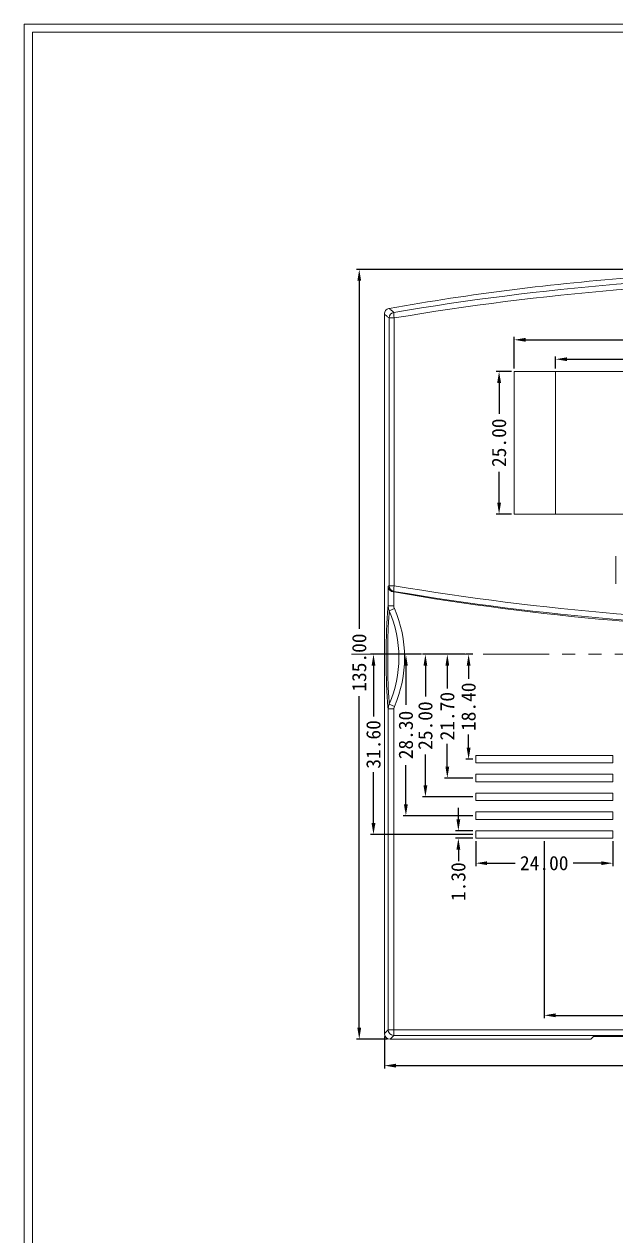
# Model space of a CAD drawing. Extents: x 123 to 716, y 209 to 645.
# Drawn here: x 430.4 to 534, y 423.4 to 635.8 of the extents above; entities that cross this region are included whole.
import ezdxf

# ---------------------------------------------------------------- set-up
doc = ezdxf.new("R2010")
doc.units = 0
doc.header["$LTSCALE"] = 3
doc.header["$MEASUREMENT"] = 0
doc.linetypes.add('PHANTOM', pattern=[2.5, 1.25, -0.25, 0.25, -0.25, 0.25, -0.25])
doc.layers.add('3', color=7, linetype='Continuous')
doc.dimstyles.get("Standard").update_dxf_attribs({"dimtxt": 0.18, "dimasz": 0.18, "dimexe": 0.18, "dimexo": 0.0625, "dimgap": 0.09, "dimtad": 0, "dimtih": 1, "dimtoh": 1, "dimdec": 4, "dimzin": 0, "dimdsep": 46, "dimtxsty": 'Standard', "dimcen": 0.09, "dimadec": 0, "dimazin": 0, "dimtfac": 1, "dimtdec": 4, "dimtofl": 0, "dimtmove": 0, "dimatfit": 3, "dimfxl": 1, "dimtolj": 1, "dimtzin": 0, "dimarcsym": 0})

# ---------------------------------------------------------------- blocks, each defined once
blk = doc.blocks.new('*D91')
at = {"color": 4, "linetype": 'Continuous'}
for p, q in [((523.48, 575.45), (523.48, 577.6)), ((525.48, 577.1), (566.98, 577.1)), ((621.48, 577.1), (577.98, 577.1)), ((623.48, 575.45), (623.48, 577.6))]:
    blk.add_line(p, q, dxfattribs=at)
for points in [[(525.48, 577.43), (525.48, 576.76), (523.48, 577.1)], [(621.48, 577.43), (621.48, 576.76), (623.48, 577.1)]]:
    blk.add_solid(points, dxfattribs=at)
at = {"layer": 'Defpoints', "color": 0, "linetype": 'Continuous'}
for p in [(623.48, 577.1), (523.48, 574.95), (623.48, 574.95)]:
    blk.add_point(p, dxfattribs=at)
at = {"color": 3, "linetype": 'Continuous', "insert": (572.48, 577.1), "char_height": 2.5, "attachment_point": 5}
blk.add_mtext('\\A1;100.00', dxfattribs=at)
blk = doc.blocks.new('_ClosedBlank')
at = {"color": 0, "linetype": 'ByBlock', "lineweight": -2}
for p, q in [((-1, 0.17), (0, 0)), ((-1, 0.17), (-1, -0.17)), ((0, 0), (-1, -0.17))]:
    blk.add_line(p, q, dxfattribs=at)
blk = doc.blocks.new('*D92')
at = {"color": 4, "linetype": 'Continuous'}
for p, q in [((515.73, 574.95), (513.07, 574.95)), ((513.57, 572.95), (513.57, 567.54)), ((513.57, 551.95), (513.57, 557.37)), ((515.73, 549.95), (513.07, 549.95))]:
    blk.add_line(p, q, dxfattribs=at)
for points in [[(513.24, 572.95), (513.91, 572.95), (513.57, 574.95)], [(513.24, 551.95), (513.91, 551.95), (513.57, 549.95)]]:
    blk.add_solid(points, dxfattribs=at)
at = {"layer": 'Defpoints', "color": 0, "linetype": 'Continuous'}
for p in [(516.23, 574.95), (513.57, 549.95), (516.23, 549.95)]:
    blk.add_point(p, dxfattribs=at)
at = {"color": 3, "linetype": 'Continuous', "insert": (513.57, 562.45), "char_height": 2.5, "attachment_point": 5, "rotation": 90}
blk.add_mtext('\\A1;25.00', dxfattribs=at)
blk = doc.blocks.new('*D93')
at = {"color": 4, "linetype": 'Continuous'}
for p, q in [((493.48, 458.35), (493.48, 452.72)), ((653.48, 458.35), (653.48, 452.72)), ((495.48, 453.22), (567.77, 453.22)), ((651.48, 453.22), (579.18, 453.22))]:
    blk.add_line(p, q, dxfattribs=at)
for points in [[(495.48, 453.55), (495.48, 452.89), (493.48, 453.22)], [(651.48, 453.55), (651.48, 452.89), (653.48, 453.22)]]:
    blk.add_solid(points, dxfattribs=at)
at = {"layer": 'Defpoints', "color": 0, "linetype": 'Continuous'}
for p in [(493.48, 458.85), (653.48, 458.85), (653.48, 453.22)]:
    blk.add_point(p, dxfattribs=at)
at = {"color": 3, "linetype": 'Continuous', "insert": (573.48, 453.22), "char_height": 2.5, "attachment_point": 5}
blk.add_mtext('\\A1;160.00', dxfattribs=at)
blk = doc.blocks.new('*D94')
at = {"color": 4, "linetype": 'Continuous'}
for p, q in [((572.98, 592.85), (488.57, 592.85)), ((489.07, 590.85), (489.07, 529.82)), ((489.07, 459.85), (489.07, 517.99)), ((493.98, 457.85), (488.57, 457.85))]:
    blk.add_line(p, q, dxfattribs=at)
for points in [[(488.74, 590.85), (489.4, 590.85), (489.07, 592.85)], [(488.74, 459.85), (489.4, 459.85), (489.07, 457.85)]]:
    blk.add_solid(points, dxfattribs=at)
at = {"layer": 'Defpoints', "color": 0, "linetype": 'Continuous'}
for p in [(489.07, 592.85), (573.48, 592.85), (494.48, 457.85)]:
    blk.add_point(p, dxfattribs=at)
at = {"color": 3, "linetype": 'Continuous', "insert": (489.07, 523.9), "char_height": 2.5, "attachment_point": 5, "rotation": 90}
blk.add_mtext('\\A1;135.00', dxfattribs=at)
blk = doc.blocks.new('*D100')
at = {"color": 4, "linetype": 'Continuous'}
for p, q in [((508.98, 525.35), (507.73, 525.35)), ((508.23, 523.35), (508.23, 521.03)), ((508.23, 508.95), (508.23, 511.28)), ((508.98, 506.95), (507.73, 506.95))]:
    blk.add_line(p, q, dxfattribs=at)
for points in [[(507.9, 523.35), (508.57, 523.35), (508.23, 525.35)], [(507.9, 508.95), (508.57, 508.95), (508.23, 506.95)]]:
    blk.add_solid(points, dxfattribs=at)
at = {"layer": 'Defpoints', "color": 0, "linetype": 'Continuous'}
for p in [(508.23, 525.35), (509.48, 525.35), (509.48, 506.95)]:
    blk.add_point(p, dxfattribs=at)
at = {"color": 3, "linetype": 'Continuous', "insert": (508.23, 516.15), "char_height": 2.5, "attachment_point": 5, "rotation": 90}
blk.add_mtext('\\A1;18.40', dxfattribs=at)
blk = doc.blocks.new('*D101')
at = {"color": 4, "linetype": 'Continuous'}
for p, q in [((507.55, 525.35), (504, 525.35)), ((504.5, 523.35), (504.5, 519.38)), ((504.5, 505.65), (504.5, 509.63)), ((508.98, 503.65), (504, 503.65))]:
    blk.add_line(p, q, dxfattribs=at)
for points in [[(504.17, 523.35), (504.83, 523.35), (504.5, 525.35)], [(504.17, 505.65), (504.83, 505.65), (504.5, 503.65)]]:
    blk.add_solid(points, dxfattribs=at)
at = {"layer": 'Defpoints', "color": 0, "linetype": 'Continuous'}
for p in [(504.5, 525.35), (508.05, 525.35), (509.48, 503.65)]:
    blk.add_point(p, dxfattribs=at)
at = {"color": 3, "linetype": 'Continuous', "insert": (504.5, 514.5), "char_height": 2.5, "attachment_point": 5, "rotation": 90}
blk.add_mtext('\\A1;21.70', dxfattribs=at)
blk = doc.blocks.new('*D102')
at = {"color": 4, "linetype": 'Continuous'}
for p, q in [((504, 525.35), (500.16, 525.35)), ((500.66, 523.35), (500.66, 517.94)), ((500.66, 502.35), (500.66, 507.77)), ((508.98, 500.35), (500.16, 500.35))]:
    blk.add_line(p, q, dxfattribs=at)
for points in [[(500.33, 523.35), (500.99, 523.35), (500.66, 525.35)], [(500.33, 502.35), (500.99, 502.35), (500.66, 500.35)]]:
    blk.add_solid(points, dxfattribs=at)
at = {"layer": 'Defpoints', "color": 0, "linetype": 'Continuous'}
for p in [(504.5, 525.35), (500.66, 500.35), (509.48, 500.35)]:
    blk.add_point(p, dxfattribs=at)
at = {"color": 3, "linetype": 'Continuous', "insert": (500.66, 512.85), "char_height": 2.5, "attachment_point": 5, "rotation": 90}
blk.add_mtext('\\A1;25.00', dxfattribs=at)
blk = doc.blocks.new('*D103')
at = {"color": 4, "linetype": 'Continuous'}
for p, q in [((499.98, 525.35), (496.74, 525.35)), ((497.24, 523.35), (497.24, 516.5)), ((497.24, 499.05), (497.24, 505.91)), ((508.98, 497.05), (496.74, 497.05))]:
    blk.add_line(p, q, dxfattribs=at)
for points in [[(496.9, 523.35), (497.57, 523.35), (497.24, 525.35)], [(496.9, 499.05), (497.57, 499.05), (497.24, 497.05)]]:
    blk.add_solid(points, dxfattribs=at)
at = {"layer": 'Defpoints', "color": 0, "linetype": 'Continuous'}
for p in [(497.24, 525.35), (500.48, 525.35), (509.48, 497.05)]:
    blk.add_point(p, dxfattribs=at)
at = {"color": 3, "linetype": 'Continuous', "insert": (497.24, 511.2), "char_height": 2.5, "attachment_point": 5, "rotation": 90}
blk.add_mtext('\\A1;28.30', dxfattribs=at)
blk = doc.blocks.new('*D104')
at = {"color": 4, "linetype": 'Continuous'}
for p, q in [((496.74, 525.35), (491.06, 525.35)), ((491.56, 523.35), (491.56, 514.43)), ((491.56, 495.75), (491.56, 504.68)), ((508.98, 493.75), (491.06, 493.75))]:
    blk.add_line(p, q, dxfattribs=at)
for points in [[(491.23, 523.35), (491.9, 523.35), (491.56, 525.35)], [(491.23, 495.75), (491.9, 495.75), (491.56, 493.75)]]:
    blk.add_solid(points, dxfattribs=at)
at = {"layer": 'Defpoints', "color": 0, "linetype": 'Continuous'}
for p in [(491.56, 525.35), (497.24, 525.35), (509.48, 493.75)]:
    blk.add_point(p, dxfattribs=at)
at = {"color": 3, "linetype": 'Continuous', "insert": (491.56, 509.55), "char_height": 2.5, "attachment_point": 5, "rotation": 90}
blk.add_mtext('\\A1;31.60', dxfattribs=at)
blk = doc.blocks.new('*D105')
at = {"color": 4, "linetype": 'Continuous'}
for p, q in [((521.48, 492.6), (521.48, 461.54)), ((573.48, 471.42), (573.48, 461.54)), ((523.48, 462.04), (542.39, 462.04)), ((571.48, 462.04), (552.56, 462.04))]:
    blk.add_line(p, q, dxfattribs=at)
for points in [[(523.48, 462.38), (523.48, 461.71), (521.48, 462.04)], [(571.48, 462.38), (571.48, 461.71), (573.48, 462.04)]]:
    blk.add_solid(points, dxfattribs=at)
at = {"layer": 'Defpoints', "color": 0, "linetype": 'Continuous'}
for p in [(521.48, 493.1), (573.48, 471.92), (573.48, 462.04)]:
    blk.add_point(p, dxfattribs=at)
at = {"color": 3, "linetype": 'Continuous', "insert": (547.48, 462.04), "char_height": 2.5, "attachment_point": 5}
blk.add_mtext('\\A1;52.00', dxfattribs=at)
blk = doc.blocks.new('*D118')
at = {"color": 4, "linetype": 'Continuous'}
for p, q in [((509.48, 492.6), (509.48, 488.22)), ((533.48, 492.6), (533.48, 488.22)), ((511.48, 488.72), (516.39, 488.72)), ((531.48, 488.72), (526.56, 488.72))]:
    blk.add_line(p, q, dxfattribs=at)
for points in [[(511.48, 489.05), (511.48, 488.39), (509.48, 488.72)], [(531.48, 489.05), (531.48, 488.39), (533.48, 488.72)]]:
    blk.add_solid(points, dxfattribs=at)
at = {"layer": 'Defpoints', "color": 0, "linetype": 'Continuous'}
for p in [(509.48, 493.1), (533.48, 493.1), (533.48, 488.72)]:
    blk.add_point(p, dxfattribs=at)
at = {"color": 3, "linetype": 'Continuous', "insert": (521.48, 488.72), "char_height": 2.5, "attachment_point": 5}
blk.add_mtext('\\A1;24.00', dxfattribs=at)
blk = doc.blocks.new('*D119')
at = {"color": 4, "linetype": 'Continuous'}
for p, q in [((506.44, 496.4), (506.44, 498.4)), ((508.98, 494.4), (505.94, 494.4)), ((508.98, 493.1), (505.94, 493.1)), ((506.44, 491.1), (506.44, 489.1))]:
    blk.add_line(p, q, dxfattribs=at)
for points in [[(506.1, 496.4), (506.77, 496.4), (506.44, 494.4)], [(506.1, 491.1), (506.77, 491.1), (506.44, 493.1)]]:
    blk.add_solid(points, dxfattribs=at)
at = {"layer": 'Defpoints', "color": 0, "linetype": 'Continuous'}
for p in [(506.44, 494.4), (509.48, 494.4), (509.48, 493.1)]:
    blk.add_point(p, dxfattribs=at)
at = {"color": 3, "linetype": 'Continuous', "insert": (506.44, 485.48), "char_height": 2.5, "attachment_point": 5, "rotation": 90}
blk.add_mtext('\\A1;1.30', dxfattribs=at)
blk = doc.blocks.new('*D178')
at = {"color": 4, "linetype": 'Continuous'}
for p, q in [((516.23, 575.45), (516.23, 581)), ((518.23, 580.5), (566.72, 580.5)), ((628.72, 580.5), (578.55, 580.5)), ((630.72, 575.45), (630.72, 581))]:
    blk.add_line(p, q, dxfattribs=at)
for points in [[(518.23, 580.84), (518.23, 580.17), (516.23, 580.5)], [(628.72, 580.84), (628.72, 580.17), (630.72, 580.5)]]:
    blk.add_solid(points, dxfattribs=at)
at = {"layer": 'Defpoints', "color": 0, "linetype": 'Continuous'}
for p in [(630.72, 580.5), (516.23, 574.95), (630.72, 574.95)]:
    blk.add_point(p, dxfattribs=at)
at = {"color": 3, "linetype": 'Continuous', "insert": (572.64, 580.5), "char_height": 2.5, "attachment_point": 5}
blk.add_mtext('\\A1;114.49', dxfattribs=at)

msp = doc.modelspace()

# ---------------------------------------------------------------- linework, layer by layer
at = {"lineweight": 9}
for p, q in [((716.367, 635.843), (430.367, 635.843)), ((430.367, 635.843), (430.367, 210.924)), ((714.947, 634.423), (431.787, 634.423)), ((431.787, 634.423), (431.787, 212.344))]:
    msp.add_line(p, q, dxfattribs=at)
at = {"color": 1, "linetype": 'PHANTOM', "lineweight": 9, "ltscale": 3.07385}
msp.add_line((660.642, 525.355), (486.311, 525.355), dxfattribs=at)
at = {"layer": '3', "color": 7, "linetype": 'Continuous', "lineweight": 9}
for p, q in [((493.477, 585.016), (493.477, 458.853)), ((494.289, 537.377), (494.289, 584.333)), ((495.207, 584.333), (494.289, 584.333)), ((495.207, 584.333), (495.207, 537.377)), ((630.724, 574.955), (516.229, 574.955)), ((516.229, 549.955), (516.229, 574.955)), ((523.477, 574.955), (523.477, 549.955)), ((516.229, 549.955), (630.724, 549.955)), ((534.014, 537.727), (534.014, 542.582)), ((494.134, 533.828), (494.134, 537.247)), ((495.207, 537.377), (494.289, 537.377)), ((495.133, 536.284), (495.133, 533.828)), ((494.134, 533.828), (495.133, 533.828)), ((495.227, 533.379), (494.33, 532.985)), ((494.33, 516.61), (495.227, 516.215)), ((494.134, 459.511), (494.134, 515.766)), ((495.133, 515.766), (494.134, 515.766)), ((495.133, 515.766), (495.133, 459.511)), ((533.477, 507.605), (509.477, 507.605)), ((509.477, 507.605), (509.477, 506.305)), ((509.477, 506.305), (533.477, 506.305)), ((533.477, 506.305), (533.477, 507.605)), ((509.477, 504.305), (509.477, 503.005)), ((533.477, 504.305), (509.477, 504.305)), ((533.477, 503.005), (533.477, 504.305)), ((509.477, 503.005), (533.477, 503.005)), ((533.477, 501.005), (509.477, 501.005)), ((509.477, 501.005), (509.477, 499.705)), ((509.477, 499.705), (533.477, 499.705)), ((533.477, 499.705), (533.477, 501.005)), ((533.477, 497.705), (509.477, 497.705)), ((509.477, 497.705), (509.477, 496.405)), ((533.477, 496.405), (533.477, 497.705)), ((509.477, 496.405), (533.477, 496.405)), ((509.477, 494.405), (533.477, 494.405)), ((509.477, 493.105), (509.477, 494.405)), ((533.477, 493.105), (509.477, 493.105)), ((533.477, 494.405), (533.477, 493.105)), ((493.477, 458.853), (494.134, 459.511)), ((495.133, 459.511), (494.134, 459.511)), ((495.133, 459.511), (651.82, 459.511)), ((495.133, 459.511), (495.133, 458.512)), ((495.133, 458.512), (494.475, 457.855)), ((494.475, 457.855), (529.634, 457.855)), ((651.82, 458.512), (495.133, 458.512)), ((530.132, 458.352), (529.634, 457.855)), ((540.822, 458.352), (530.132, 458.352))]:
    msp.add_line(p, q, dxfattribs=at)
for centre, radius, start, end in [((569.008, 167.651), 424.966, 94.2504, 100.12451), ((573.477, 989.497), 459.935, 260.19265, 269.81314)]:
    msp.add_arc(centre, radius, start, end, dxfattribs=at)
for centre, major_axis, ratio, start_param, end_param in [((495.287, 584.333), (0.644, 0.765), 0.997662, 0.8721739, 2.2694188), ((495.287, 584.333), (0.166, -0.986), 0.079464, 3.1941188, 4.6989891), ((495.287, 537.377), (0.644, -0.765), 0.997662, 4.0137665, 5.4110114), ((495.287, 537.377), (-0.166, -0.986), 0.079464, 4.7257889, 6.2306592), ((495.133, 459.511), (-0.707, 0.707), 0.997265, 0.7867677, 2.354825)]:
    msp.add_ellipse(centre, major_axis=major_axis, ratio=ratio, start_param=start_param, end_param=end_param, dxfattribs=at)
at = {"layer": '3', "color": 7, "linetype": 'Continuous', "lineweight": 9, "extrusion": (0, 0, -1)}
msp.add_ellipse((494.478, 458.856), major_axis=(-0.709, -0.709), ratio=0.997265, start_param=5.4991567, end_param=7.0672139, dxfattribs=at)
at = {"layer": '3', "color": 7, "linetype": 'Continuous', "lineweight": 9}
for points, knots in [([(495.117, 585.317), (521.013, 589.684), (547.131, 591.877), (599.822, 591.877), (625.941, 589.684), (651.836, 585.317)], [0, 0, 0, 0, 0.5, 0.5, 1, 1, 1, 1]), ([(651.746, 584.333), (625.88, 588.69), (599.792, 590.878), (547.162, 590.878), (521.073, 588.69), (495.207, 584.333)], [0, 0, 0, 0, 0.5, 0.5, 1, 1, 1, 1]), ([(493.477, 585.016), (493.477, 585.128), (493.496, 585.241), (493.533, 585.347), (493.57, 585.452), (493.626, 585.553), (493.696, 585.64), (493.765, 585.727), (493.851, 585.804), (493.946, 585.863), (494.041, 585.922), (494.147, 585.966), (494.256, 585.99), (494.272, 585.994), (494.288, 585.997), (494.304, 586)], [0, 0, 0, 0, 0.241469, 0.241469, 0.241469, 0.4829579, 0.4829579, 0.4829579, 0.7241776, 0.7241776, 0.7241776, 0.9653527, 0.9653527, 0.9653527, 1, 1, 1, 1]), ([(494.289, 584.333), (494.16, 584.441), (494.032, 584.549), (493.904, 584.657), (493.761, 584.777), (493.619, 584.896), (493.477, 585.016)], [0, 0, 0, 0, 0.4741902, 0.4741902, 0.4741902, 1, 1, 1, 1]), ([(494.304, 586), (494.339, 585.97), (494.373, 585.941), (494.408, 585.912), (494.548, 585.795), (494.688, 585.677), (494.827, 585.56), (494.924, 585.479), (495.021, 585.398), (495.117, 585.317)], [0, 0, 0, 0, 0.1287549, 0.1287549, 0.1287549, 0.6437747, 0.6437747, 0.6437747, 1, 1, 1, 1]), ([(494.134, 537.247), (494.175, 537.281), (494.216, 537.316), (494.257, 537.35), (494.268, 537.359), (494.278, 537.368), (494.289, 537.377)], [0, 0, 0, 0, 0.7967244, 0.7967244, 0.7967244, 1, 1, 1, 1]), ([(495.012, 536.304), (494.913, 536.321), (494.818, 536.351), (494.733, 536.391), (494.649, 536.43), (494.573, 536.479), (494.507, 536.533), (494.406, 536.615), (494.326, 536.711), (494.268, 536.811), (494.187, 536.948), (494.143, 537.096), (494.135, 537.238), (494.135, 537.242), (494.134, 537.247), (494.134, 537.251)], [0, 0, 0, 0, 0.1772649, 0.1772649, 0.1772649, 0.3524387, 0.3524387, 0.3524387, 0.6227349, 0.6227349, 0.6227349, 0.9962871, 0.9962871, 0.9962871, 1, 1, 1, 1]), ([(495.117, 536.393), (495.082, 536.363), (495.047, 536.334), (495.017, 536.309), (495.014, 536.306), (495.011, 536.303), (495.007, 536.3)], [0, 0, 0, 0, 0.996329, 0.996329, 0.996329, 1, 1, 1, 1]), ([(651.836, 536.393), (625.941, 532.025), (599.822, 529.832), (547.131, 529.832), (521.013, 532.025), (495.117, 536.393)], [0, 0, 0, 0, 0.5, 0.5, 1, 1, 1, 1]), ([(495.207, 537.377), (521.073, 533.019), (547.162, 530.831), (599.792, 530.831), (625.88, 533.019), (651.746, 537.377)], [0, 0, 0, 0, 0.5, 0.5, 1, 1, 1, 1]), ([(494.134, 515.766), (494.085, 516.107), (494.04, 516.627), (493.955, 517.798), (493.915, 518.482), (493.816, 520.798), (493.776, 522.771), (493.776, 526.806), (493.815, 528.775), (493.915, 531.118), (493.954, 531.791), (494.039, 532.962), (494.085, 533.489), (494.134, 533.828)], [0, 0, 0, 0, 0.125, 0.125, 0.25, 0.25, 0.5, 0.5, 0.75, 0.75, 0.875, 0.875, 1, 1, 1, 1]), ([(494.134, 533.828), (494.137, 533.593), (494.181, 533.355), (494.265, 533.136), (494.285, 533.085), (494.306, 533.034), (494.33, 532.985)], [0, 0, 0, 0, 0.8133631, 0.8133631, 0.8133631, 1, 1, 1, 1]), ([(495.227, 533.379), (495.215, 533.406), (495.205, 533.433), (495.195, 533.46), (495.154, 533.578), (495.133, 533.704), (495.133, 533.828)], [0, 0, 0, 0, 0.186234, 0.186234, 0.186234, 1, 1, 1, 1]), ([(494.33, 532.985), (494.305, 532.215), (494.201, 531.159), (494.074, 528.367), (494.049, 526.598), (494.049, 522.981), (494.075, 521.208), (494.2, 518.449), (494.305, 517.381), (494.33, 516.61)], [0, 0, 0, 0, 0.25, 0.25, 0.5, 0.5, 0.75, 0.75, 1, 1, 1, 1]), ([(494.33, 516.61), (495.444, 519.193), (496.021, 521.995), (496.025, 527.572), (495.444, 530.4), (494.33, 532.985)], [0, 0, 0, 0, 0.5, 0.5, 1, 1, 1, 1]), ([(494.134, 515.766), (494.135, 515.82), (494.138, 515.873), (494.142, 515.927), (494.163, 516.162), (494.228, 516.397), (494.33, 516.61)], [0, 0, 0, 0, 0.1829092, 0.1829092, 0.1829092, 1, 1, 1, 1]), ([(495.133, 515.766), (495.133, 515.795), (495.134, 515.823), (495.136, 515.851), (495.146, 515.976), (495.177, 516.101), (495.227, 516.215)], [0, 0, 0, 0, 0.1832718, 0.1832718, 0.1832718, 1, 1, 1, 1])]:
    msp.add_open_spline(points, degree=3, knots=knots, dxfattribs=at)
for points in [[(495.012, 536.304), (495.052, 536.297), (495.093, 536.291), (495.133, 536.284)], [(495.227, 533.379), (497.61, 527.959), (497.61, 521.636), (495.227, 516.215)]]:
    msp.add_open_spline(points, degree=3, dxfattribs=at)

# ---------------------------------------------------------------- dimensions: what is measured, and where the dimension line sits
at = {"color": 7, "linetype": 'Continuous', "lineweight": 9}
for base, p1, p2, picture, middle in [((489.069, 592.855), (494.475, 457.855), (573.477, 592.855), '*D94', (489.069, 523.904)), ((513.575, 549.955), (516.229, 574.955), (516.229, 549.955), '*D92', (513.575, 562.455)), ((491.565, 525.355), (509.477, 493.755), (497.238, 525.355), '*D104', (491.565, 509.555)), ((506.435, 494.405), (509.477, 493.105), (509.477, 494.405), '*D119', (506.435, 485.48))]:
    dim = msp.add_linear_dim(base=base, p1=p1, p2=p2, angle=90, dimstyle='Standard', override={"dimtxt": 2.5, "dimasz": 2, "dimexe": 0.5, "dimexo": 0.5, "dimgap": 0.5, "dimtih": 0, "dimtoh": 0, "dimdec": 2, "dimdsep": 0, "dimblk1": 'CLOSEDBLANK', "dimcen": 0, "dimclrd": 4, "dimclre": 4, "dimclrt": 3, "dimtdec": 2, "dimlwd": 9, "dimlwe": 9}, dxfattribs=at)
    dim.commit()
    dim.dimension.update_dxf_attribs({"geometry": picture, "text_midpoint": middle, "dimtype": 160})
for base, p1, p2, picture, middle in [((630.724157, 580.503314), (516.229158, 574.95461), (630.724157, 574.95461), '*D178', (572.636672, 580.503314)), ((623.477, 577.096), (523.477, 574.955), (623.477, 574.955), '*D91', (572.482, 577.096))]:
    dim = msp.add_linear_dim(base=base, p1=p1, p2=p2, dimstyle='Standard', override={"dimtxt": 2.5, "dimasz": 2, "dimexe": 0.5, "dimexo": 0.5, "dimgap": 0.5, "dimtih": 0, "dimtoh": 0, "dimdec": 2, "dimdsep": 0, "dimblk1": 'CLOSEDBLANK', "dimcen": 0, "dimclrd": 4, "dimclre": 4, "dimclrt": 3, "dimtdec": 2, "dimlwd": 9, "dimlwe": 9}, dxfattribs=at)
    dim.commit()
    dim.dimension.update_dxf_attribs({"geometry": picture, "text_midpoint": middle, "dimtype": 160})
for base, p1, p2, picture, middle in [((497.238, 525.355), (509.477, 497.055), (500.481, 525.355), '*D103', (497.238, 511.205)), ((500.661, 500.355), (504.501, 525.355), (509.477, 500.355), '*D102', (500.661, 512.855)), ((504.501, 525.355), (509.477, 503.655), (508.052, 525.355), '*D101', (504.501, 514.505)), ((508.232, 525.355), (509.477, 506.955), (509.477, 525.355), '*D100', (508.232, 516.155))]:
    dim = msp.add_linear_dim(base=base, p1=p1, p2=p2, angle=90, dimstyle='Standard', override={"dimtxt": 2.5, "dimasz": 2, "dimexe": 0.5, "dimexo": 0.5, "dimgap": 0.5, "dimtih": 0, "dimtoh": 0, "dimdec": 2, "dimdsep": 0, "dimblk1": 'CLOSEDBLANK', "dimcen": 0, "dimclrd": 4, "dimclre": 4, "dimclrt": 3, "dimtdec": 2, "dimlwd": 9, "dimlwe": 9}, dxfattribs=at)
    dim.commit()
    dim.dimension.update_dxf_attribs({"geometry": picture, "text_midpoint": middle})
for base, p1, p2, picture, middle in [((533.477, 488.719), (509.477, 493.105), (533.477, 493.105), '*D118', (521.477, 488.719)), ((573.477, 462.042), (521.477, 493.105), (573.477, 471.924), '*D105', (547.477, 462.042)), ((653.477, 453.221), (493.477, 458.853), (653.477, 458.853), '*D93', (573.477, 453.221))]:
    dim = msp.add_linear_dim(base=base, p1=p1, p2=p2, dimstyle='Standard', override={"dimtxt": 2.5, "dimasz": 2, "dimexe": 0.5, "dimexo": 0.5, "dimgap": 0.5, "dimtih": 0, "dimtoh": 0, "dimdec": 2, "dimdsep": 0, "dimblk1": 'CLOSEDBLANK', "dimcen": 0, "dimclrd": 4, "dimclre": 4, "dimclrt": 3, "dimtdec": 2, "dimlwd": 9, "dimlwe": 9}, dxfattribs=at)
    dim.commit()
    dim.dimension.update_dxf_attribs({"geometry": picture, "text_midpoint": middle})

doc.saveas('drawing.dxf')
